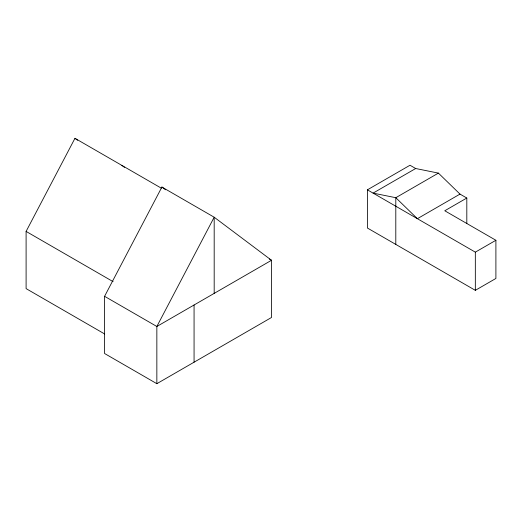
<?xml version="1.0" encoding="UTF-8"?>
<svg xmlns="http://www.w3.org/2000/svg" width="522" height="522" viewBox="0 0 522 522"><rect width="100%" height="100%" fill="white"/><g stroke="black" fill="none" stroke-linecap="round" stroke-linejoin="round"><path stroke-width="0.78" d="M104.622 333.95L26.1 288.62L26.1 231.416L74.959 138.31L161.259 188.135M104.583 296.313L161.918 187.046L214.183 217.217L271.518 260.282L271.518 317.48L156.848 383.69L104.583 353.511L104.583 296.313L156.848 326.485L271.518 260.282L269.404 259.062M466.812 198.034L444.77 210.764L495.9 240.283L495.9 278.461L475.333 290.33L367.397 228.016L367.397 189.838L410.005 165.239L415.682 168.515L438.408 173.108L459.993 194.099L466.812 198.034L466.812 223.56M415.682 168.515L373.073 193.114L395.8 197.707L417.391 218.698L459.993 194.099M438.408 173.108L395.8 197.707L395.8 244.413M367.397 189.838L475.333 252.152L495.9 240.283M26.1 231.416L113.117 281.658M161.918 187.046L165.552 189.773M121.887 165.409L124.497 167.366M74.959 138.31L77.563 140.268M475.333 252.152L475.333 290.33M214.183 293.384L214.183 217.217L156.848 326.485L156.848 383.69M194.067 304.998L194.067 362.196"/></g></svg>
